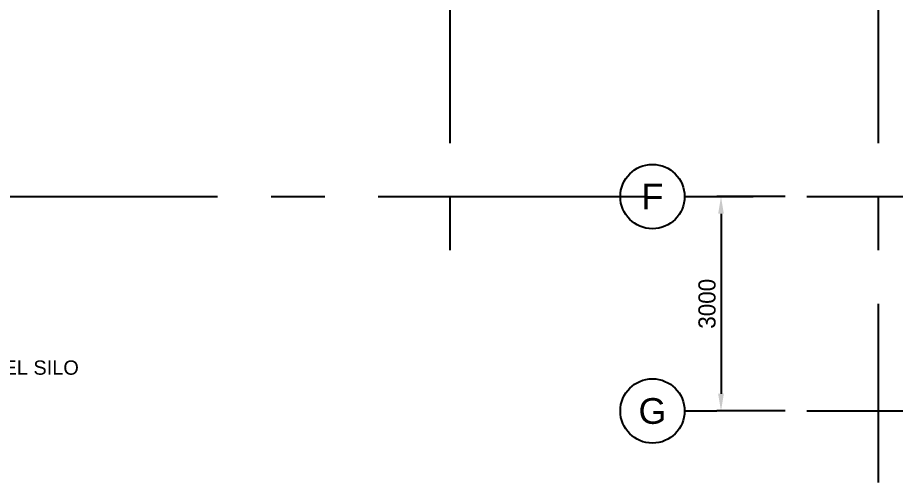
# Model space of a CAD drawing. Header units: millimetres. Extents: x -300 to 383236, y -195106 to -144646.
# Drawn here: x 22940 to 35236, y -186702 to -180197 of the extents above; entities that cross this region are included whole.
import ezdxf
from ezdxf.enums import TextEntityAlignment as Align

# ---------------------------------------------------------------- set-up
doc = ezdxf.new("R2010")
doc.units = ezdxf.units.MM
doc.header["$LTSCALE"] = 60
doc.linetypes.add('CENTER', pattern=[2, 1.25, -0.25, 0.25, -0.25])
doc.layers.get('Defpoints').update_dxf_attribs({"color": 140})
for name, color, linetype in [('1CEN', 20, 'CENTER'), ('C_TEXT_01', 2, 'Continuous'), ('DIM', 7, 'Continuous'), ('DIM-SCALE', 7, 'Continuous')]:
    doc.layers.add(name, color=color, linetype=linetype)
doc.layers.add('TEXT', color=3, linetype='Continuous', lineweight=0)
doc.styles.add('Arial', font='arial.ttf')
doc.styles.add('돋움', font='')
doc.styles.get('돋움').set_extended_font_data('Dotum')
doc.dimstyles.new('일반도면_0060', dxfattribs={"dimtxt": 240, "dimasz": 240, "dimexe": 60, "dimexo": 300, "dimgap": 75, "dimtad": 1, "dimdec": 0, "dimzin": 0, "dimdsep": 46, "dimtxsty": '돋움', "dimcen": -300, "dimclrd": 7, "dimclre": 7, "dimclrt": 2, "dimadec": 8, "dimazin": 0, "dimtfac": 1, "dimtdec": 0, "dimtix": 1, "dimtmove": 2, "dimatfit": 3, "dimfxl": 1, "dimtolj": 1, "dimtzin": 0, "dimarcsym": 0})

# ---------------------------------------------------------------- blocks, each defined once
blk = doc.blocks.new('*D60')
at = {"layer": 'Defpoints', "color": 0, "transparency": 16777216}
for p in [(33993, -182702), (32793, -185702), (33993, -185702)]:
    blk.add_point(p, dxfattribs=at)
at = {"layer": 'DIM-SCALE', "color": 7, "lineweight": -2, "transparency": 16777216}
for p, q in [((33693, -182702), (32733, -182702)), ((32793, -182942), (32793, -185462)), ((33693, -185702), (32733, -185702))]:
    blk.add_line(p, q, dxfattribs=at)
at = {"layer": 'DIM-SCALE', "color": 7, "transparency": 16777216}
for points in [[(32753, -182942), (32833, -182942), (32793, -182702)], [(32753, -185462), (32833, -185462), (32793, -185702)]]:
    blk.add_solid(points, dxfattribs=at)
at = {"layer": 'DIM-SCALE', "color": 2, "transparency": 16777216, "insert": (32598, -184202), "char_height": 240, "attachment_point": 5, "rotation": 90, "style": '돋움'}
blk.add_mtext('\\A1;3000', dxfattribs=at)

msp = doc.modelspace()

# ---------------------------------------------------------------- linework, layer by layer
at = {"layer": '1CEN', "color": 1, "ltscale": 50}
for p, q in [((28993, -154202.1), (28993, -183702.1)), ((34993, -154202.1), (34993, -186702.1)), ((3993, -182702.1), (56993, -182702.1)), ((33993, -185702.1), (56993, -185702.1))]:
    msp.add_line(p, q, dxfattribs=at)
at = {"layer": 'DIM'}
for p, q in [((32283, -182702.1), (32733, -182702.1)), ((32283, -185702.1), (32733, -185702.1))]:
    msp.add_line(p, q, dxfattribs=at)
for centre in [(31833, -182702.1), (31833, -185702.1)]:
    msp.add_circle(centre, 450, dxfattribs=at)

# ---------------------------------------------------------------- texts
at = {"layer": 'C_TEXT_01', "style": 'Arial'}
msp.add_text('L OF CITADEL SILO', height=200, dxfattribs=at).set_placement((21206, -185095), align=Align.MIDDLE_LEFT)
at = {"layer": 'TEXT', "color": 3, "linetype": 'Continuous', "style": 'Arial'}
for s, p in [('F', (31833, -182702.1)), ('G', (31833, -185702.1))]:
    msp.add_text(s, height=360, dxfattribs=at).set_placement(p, align=Align.MIDDLE)

# ---------------------------------------------------------------- dimensions: what is measured, and where the dimension line sits
at = {"layer": 'DIM-SCALE'}
dim = msp.add_linear_dim(base=(32793, -185702.1), p1=(33993, -182702.1), p2=(33993, -185702.1), angle=90, dimstyle='일반도면_0060', dxfattribs=at)
dim.commit()
dim.dimension.update_dxf_attribs({"geometry": '*D60', "text_midpoint": (32597.8, -184202.1)})

doc.saveas('drawing.dxf')
